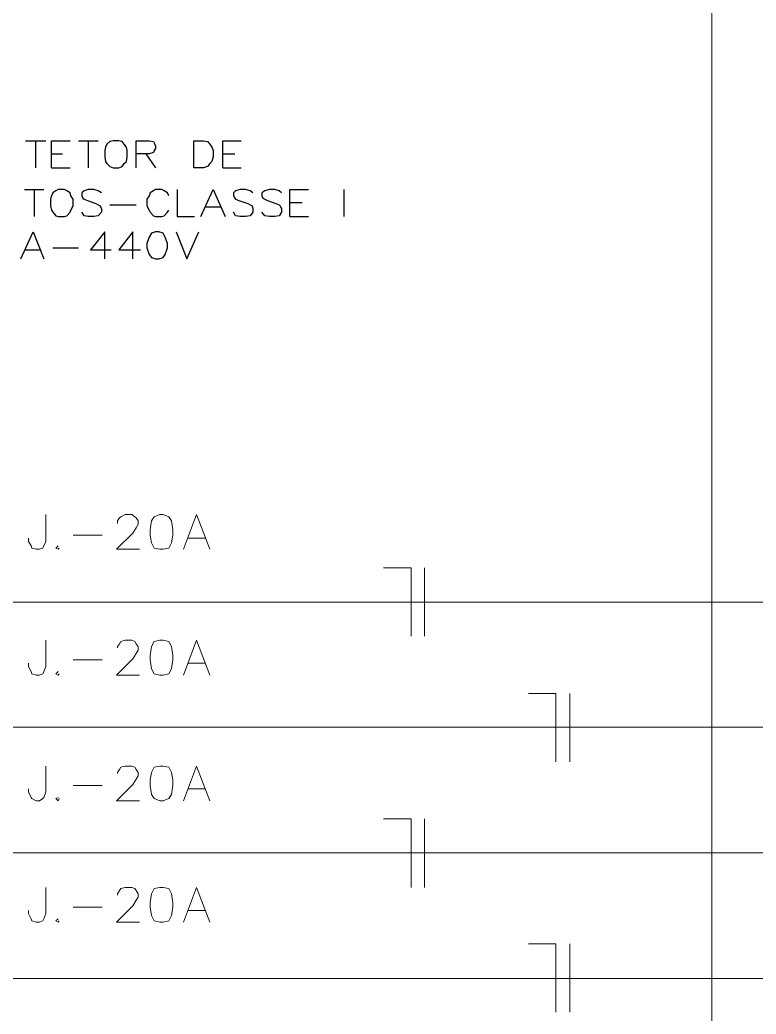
# Model space of a CAD drawing. Header units: millimetres. Extents: x 3240 to 3412, y 1366 to 1426.
# Drawn here: x 3257.301 to 3260.176, y 1374.691 to 1378.575 of the extents above; entities that cross this region are included whole.
import ezdxf

# ---------------------------------------------------------------- set-up
doc = ezdxf.new("R2010")
doc.units = ezdxf.units.MM

msp = doc.modelspace()

# ---------------------------------------------------------------- linework, layer by layer
at = {"color": 7, "linetype": 'Continuous', "lineweight": 5, "true_color": 0x000007}
msp.add_lwpolyline([(3253.4081, 1381.0403), (3260.0038, 1381.0403), (3260.0038, 1370.6637)], dxfattribs=at)
at = {"color": 7, "linetype": 'Continuous', "lineweight": 25, "true_color": 0x000007}
for points in [[(3257.3229, 1378.103), (3257.4022, 1378.103), (3257.4022, 1378.103)], [(3257.3609, 1378.103), (3257.3609, 1377.9971), (3257.3609, 1377.9971)], [(3257.4237, 1377.9971), (3257.4237, 1378.103), (3257.4965, 1378.103)], [(3257.5296, 1378.103), (3257.6057, 1378.103), (3257.6057, 1378.103)], [(3257.5676, 1378.103), (3257.5676, 1377.9971), (3257.5676, 1377.9971)], [(3257.7545, 1377.9971), (3257.7545, 1378.103), (3257.8058, 1378.103), (3257.8223, 1378.0996), (3257.8256, 1378.0947), (3257.8306, 1378.0814), (3257.8306, 1378.0732), (3257.8256, 1378.0649), (3257.8223, 1378.0566), (3257.8058, 1378.0517), (3257.7545, 1378.0517)], [(3258.0936, 1377.9971), (3258.0936, 1378.103), (3258.1647, 1378.103)], [(3257.4237, 1378.0517), (3257.4667, 1378.0517), (3257.4667, 1378.0517)], [(3257.7926, 1378.0517), (3257.8306, 1377.9971), (3257.8306, 1377.9971)], [(3258.0936, 1378.0517), (3258.1399, 1378.0517), (3258.1399, 1378.0517)], [(3257.4237, 1377.9971), (3257.4965, 1377.9971), (3257.4965, 1377.9971)], [(3258.0936, 1377.9971), (3258.1647, 1377.9971), (3258.1647, 1377.9971)], [(3257.3179, 1377.9128), (3257.394, 1377.9128), (3257.394, 1377.9128)], [(3257.3559, 1377.9128), (3257.3559, 1377.8069), (3257.3559, 1377.8069)], [(3257.6189, 1377.8995), (3257.6057, 1377.9078), (3257.5891, 1377.9128), (3257.5676, 1377.9128), (3257.5511, 1377.9078), (3257.5428, 1377.8995), (3257.5428, 1377.8879), (3257.5461, 1377.878), (3257.5511, 1377.8747), (3257.5643, 1377.8698), (3257.5974, 1377.8582), (3257.6057, 1377.8532), (3257.6139, 1377.8483), (3257.6189, 1377.8367), (3257.6189, 1377.8234), (3257.6057, 1377.8102), (3257.5891, 1377.8069), (3257.5676, 1377.8069), (3257.5511, 1377.8102), (3257.5428, 1377.8234)], [(3257.8819, 1377.8879), (3257.8769, 1377.8995), (3257.8637, 1377.9078), (3257.8554, 1377.9128), (3257.8306, 1377.9128), (3257.8223, 1377.9078), (3257.8091, 1377.8995), (3257.8058, 1377.8879), (3257.7959, 1377.8747), (3257.7959, 1377.8483), (3257.8058, 1377.8317), (3257.8091, 1377.8234), (3257.8223, 1377.8102), (3257.8306, 1377.8069), (3257.8554, 1377.8069), (3257.8637, 1377.8102), (3257.8769, 1377.8234), (3257.8819, 1377.8317)], [(3257.9149, 1377.9128), (3257.9149, 1377.8069), (3257.9828, 1377.8069)], [(3258.0076, 1377.8069), (3258.0555, 1377.9128), (3258.1018, 1377.8069)], [(3258.211, 1377.8995), (3258.1994, 1377.9078), (3258.1812, 1377.9128), (3258.1614, 1377.9128), (3258.1432, 1377.9078), (3258.1349, 1377.8995), (3258.1349, 1377.8879), (3258.1399, 1377.878), (3258.1432, 1377.8747), (3258.1564, 1377.8698), (3258.1911, 1377.8582), (3258.1994, 1377.8532), (3258.2077, 1377.8483), (3258.211, 1377.8367), (3258.211, 1377.8234), (3258.1994, 1377.8102), (3258.1812, 1377.8069), (3258.1614, 1377.8069), (3258.1432, 1377.8102), (3258.1349, 1377.8234)], [(3258.3218, 1377.8995), (3258.3135, 1377.9078), (3258.297, 1377.9128), (3258.2755, 1377.9128), (3258.2573, 1377.9078), (3258.2457, 1377.8995), (3258.2457, 1377.8879), (3258.249, 1377.878), (3258.2573, 1377.8747), (3258.2672, 1377.8698), (3258.3003, 1377.8582), (3258.3135, 1377.8532), (3258.3168, 1377.8483), (3258.3218, 1377.8367), (3258.3218, 1377.8234), (3258.3135, 1377.8102), (3258.297, 1377.8069), (3258.2755, 1377.8069), (3258.2573, 1377.8102), (3258.2457, 1377.8234)], [(3258.3549, 1377.8069), (3258.3549, 1377.9128), (3258.4277, 1377.9128)], [(3258.5666, 1377.8069), (3258.5666, 1377.9128), (3258.5666, 1377.9128)], [(3257.652, 1377.8532), (3257.7545, 1377.8532), (3257.7545, 1377.8532)], [(3258.0258, 1377.8449), (3258.0853, 1377.8449), (3258.0853, 1377.8449)], [(3258.3549, 1377.8615), (3258.4028, 1377.8615), (3258.4028, 1377.8615)], [(3258.3549, 1377.8069), (3258.4277, 1377.8069), (3258.4277, 1377.8069)], [(3257.3047, 1377.6415), (3257.3526, 1377.7474), (3257.394, 1377.6415)], [(3257.6321, 1377.6415), (3257.6321, 1377.7474), (3257.5759, 1377.6762), (3257.6569, 1377.6762)], [(3257.7413, 1377.6415), (3257.7413, 1377.7474), (3257.6867, 1377.6762), (3257.7711, 1377.6762)], [(3257.9116, 1377.7474), (3257.953, 1377.6415), (3257.9993, 1377.7474)], [(3257.4287, 1377.6845), (3257.5296, 1377.6845), (3257.5296, 1377.6845)], [(3257.3229, 1377.6762), (3257.3774, 1377.6762), (3257.3774, 1377.6762)]]:
    msp.add_lwpolyline(points, dxfattribs=at)
for points in [[(3257.6652, 1378.103), (3257.652, 1378.0996), (3257.6404, 1378.0897), (3257.6354, 1378.0781), (3257.6321, 1378.0649), (3257.6321, 1378.0401), (3257.6354, 1378.0219), (3257.6404, 1378.0136), (3257.652, 1378.0021), (3257.6652, 1377.9971), (3257.6867, 1377.9971), (3257.6999, 1378.0021), (3257.7082, 1378.0136), (3257.7165, 1378.0219), (3257.7198, 1378.0401), (3257.7198, 1378.0649), (3257.7165, 1378.0781), (3257.7082, 1378.0897), (3257.6999, 1378.0996), (3257.6867, 1378.103)], [(3257.9794, 1377.9971), (3257.9794, 1378.103), (3258.0175, 1378.103), (3258.034, 1378.0996), (3258.0423, 1378.0897), (3258.0506, 1378.0781), (3258.0555, 1378.0649), (3258.0555, 1378.0401), (3258.0506, 1378.0219), (3258.0423, 1378.0136), (3258.034, 1378.0021), (3258.0175, 1377.9971)], [(3257.4502, 1377.9128), (3257.4403, 1377.9078), (3257.4287, 1377.8995), (3257.4237, 1377.8879), (3257.4204, 1377.8747), (3257.4204, 1377.8483), (3257.4237, 1377.8317), (3257.4287, 1377.8234), (3257.4403, 1377.8102), (3257.4502, 1377.8069), (3257.475, 1377.8069), (3257.4833, 1377.8102), (3257.4965, 1377.8234), (3257.4998, 1377.8317), (3257.5081, 1377.8483), (3257.5081, 1377.8747), (3257.4998, 1377.8879), (3257.4965, 1377.8995), (3257.4833, 1377.9078), (3257.475, 1377.9128)], [(3257.8306, 1377.7474), (3257.8141, 1377.7424), (3257.8058, 1377.7259), (3257.7959, 1377.7011), (3257.7959, 1377.6845), (3257.8058, 1377.6581), (3257.8141, 1377.6465), (3257.8306, 1377.6415), (3257.8438, 1377.6415), (3257.8604, 1377.6465), (3257.8686, 1377.6581), (3257.8769, 1377.6845), (3257.8769, 1377.7011), (3257.8686, 1377.7259), (3257.8604, 1377.7424), (3257.8438, 1377.7474)]]:
    msp.add_lwpolyline(points, close=True, dxfattribs=at)
at = {"color": 7, "linetype": 'Continuous', "lineweight": 15, "true_color": 0x000007}
for points in [[(3257.4022, 1376.6426), (3257.4022, 1376.5367), (3257.394, 1376.5202), (3257.3907, 1376.5119), (3257.3774, 1376.5069), (3257.3642, 1376.5069), (3257.3477, 1376.5119), (3257.3444, 1376.5202), (3257.3344, 1376.5367), (3257.3344, 1376.5499)], [(3257.6817, 1376.6078), (3257.6817, 1376.6178), (3257.69, 1376.6293), (3257.695, 1376.6343), (3257.7115, 1376.6426), (3257.738, 1376.6426), (3257.7496, 1376.6343), (3257.7545, 1376.6293), (3257.7628, 1376.6178), (3257.7628, 1376.6045), (3257.7545, 1376.5913), (3257.7413, 1376.5698), (3257.6784, 1376.5069), (3257.7677, 1376.5069)], [(3257.9398, 1376.5069), (3257.991, 1376.6426), (3258.0423, 1376.5069)], [(3257.5081, 1376.5615), (3257.6222, 1376.5615), (3257.6222, 1376.5615)], [(3257.4502, 1376.5202), (3257.4403, 1376.5119), (3257.4502, 1376.5069), (3257.4535, 1376.5119)], [(3257.9579, 1376.5499), (3258.0258, 1376.5499), (3258.0258, 1376.5499)], [(3258.7204, 1376.4342), (3258.8296, 1376.4342), (3258.8296, 1376.1679)], [(3258.8808, 1376.4342), (3258.8808, 1376.1679), (3258.8808, 1376.1679)], [(3257.0384, 1376.3002), (3260.3114, 1376.3002), (3260.3114, 1376.3002)], [(3257.4022, 1376.1514), (3257.4022, 1376.0488), (3257.394, 1376.029), (3257.3907, 1376.0207), (3257.3774, 1376.0157), (3257.3642, 1376.0157), (3257.3477, 1376.0207), (3257.3444, 1376.029), (3257.3344, 1376.0488), (3257.3344, 1376.062)], [(3257.6817, 1376.1216), (3257.6817, 1376.1265), (3257.69, 1376.1381), (3257.695, 1376.1464), (3257.7115, 1376.1514), (3257.738, 1376.1514), (3257.7496, 1376.1464), (3257.7545, 1376.1381), (3257.7628, 1376.1265), (3257.7628, 1376.1133), (3257.7545, 1376.1001), (3257.7413, 1376.0786), (3257.6784, 1376.0157), (3257.7677, 1376.0157)], [(3257.9398, 1376.0157), (3257.991, 1376.1514), (3258.0423, 1376.0157)], [(3257.5081, 1376.0753), (3257.6222, 1376.0753), (3257.6222, 1376.0753)], [(3257.9579, 1376.062), (3258.0258, 1376.062), (3258.0258, 1376.062)], [(3257.4502, 1376.029), (3257.4403, 1376.0207), (3257.4502, 1376.0157), (3257.4535, 1376.0207)], [(3259.2877, 1375.943), (3259.3935, 1375.943), (3259.3935, 1375.6767)], [(3259.4481, 1375.943), (3259.4481, 1375.6767), (3259.4481, 1375.6767)], [(3257.0648, 1375.8123), (3260.3114, 1375.8123), (3260.3114, 1375.8123)], [(3257.4022, 1375.6601), (3257.4022, 1375.5593), (3257.394, 1375.5378), (3257.3907, 1375.5328), (3257.3774, 1375.5245), (3257.3642, 1375.5245), (3257.3477, 1375.5328), (3257.3444, 1375.5378), (3257.3344, 1375.5593), (3257.3344, 1375.5708)], [(3257.6817, 1375.6304), (3257.6817, 1375.6353), (3257.69, 1375.6469), (3257.695, 1375.6552), (3257.7115, 1375.6601), (3257.738, 1375.6601), (3257.7496, 1375.6552), (3257.7545, 1375.6469), (3257.7628, 1375.6353), (3257.7628, 1375.6221), (3257.7545, 1375.6089), (3257.7413, 1375.5874), (3257.6784, 1375.5245), (3257.7677, 1375.5245)], [(3257.9398, 1375.5245), (3257.991, 1375.6601), (3258.0423, 1375.5245)], [(3257.5081, 1375.5841), (3257.6222, 1375.5841), (3257.6222, 1375.5841)], [(3257.9579, 1375.5708), (3258.0258, 1375.5708), (3258.0258, 1375.5708)], [(3257.4502, 1375.5378), (3257.4403, 1375.5328), (3257.4502, 1375.5245), (3257.4535, 1375.5328)], [(3258.7204, 1375.4534), (3258.8296, 1375.4534), (3258.8296, 1375.1855)], [(3258.8808, 1375.4534), (3258.8808, 1375.1855), (3258.8808, 1375.1855)], [(3257.0648, 1375.3211), (3260.3114, 1375.3211), (3260.3114, 1375.3211)], [(3257.4022, 1375.1855), (3257.4022, 1375.0846), (3257.394, 1375.0631), (3257.3907, 1375.0548), (3257.3774, 1375.0499), (3257.3642, 1375.0499), (3257.3477, 1375.0548), (3257.3444, 1375.0631), (3257.3344, 1375.0846), (3257.3344, 1375.0962)], [(3257.6817, 1375.1557), (3257.6817, 1375.1607), (3257.69, 1375.1739), (3257.695, 1375.1822), (3257.7115, 1375.1855), (3257.738, 1375.1855), (3257.7496, 1375.1822), (3257.7545, 1375.1739), (3257.7628, 1375.1607), (3257.7628, 1375.1474), (3257.7545, 1375.1359), (3257.7413, 1375.1144), (3257.6784, 1375.0499), (3257.7677, 1375.0499)], [(3257.9398, 1375.0499), (3257.991, 1375.1855), (3258.0423, 1375.0499)], [(3257.5081, 1375.1094), (3257.6222, 1375.1094), (3257.6222, 1375.1094)], [(3257.9579, 1375.0962), (3258.0258, 1375.0962), (3258.0258, 1375.0962)], [(3257.4502, 1375.0631), (3257.4403, 1375.0548), (3257.4502, 1375.0499), (3257.4535, 1375.0548)], [(3259.2877, 1374.9655), (3259.3935, 1374.9655), (3259.3935, 1374.6992)], [(3259.4481, 1374.9655), (3259.4481, 1374.6992), (3259.4481, 1374.6992)], [(3257.0648, 1374.8299), (3260.3114, 1374.8299), (3260.3114, 1374.8299)]]:
    msp.add_lwpolyline(points, dxfattribs=at)
for points in [[(3257.8471, 1376.6426), (3257.8256, 1376.6343), (3257.8141, 1376.6178), (3257.8091, 1376.583), (3257.8091, 1376.5615), (3257.8141, 1376.5317), (3257.8256, 1376.5119), (3257.8471, 1376.5069), (3257.8604, 1376.5069), (3257.8819, 1376.5119), (3257.8934, 1376.5317), (3257.8984, 1376.5615), (3257.8984, 1376.583), (3257.8934, 1376.6178), (3257.8819, 1376.6343), (3257.8604, 1376.6426)], [(3257.8471, 1376.1514), (3257.8256, 1376.1464), (3257.8141, 1376.1265), (3257.8091, 1376.0918), (3257.8091, 1376.0753), (3257.8141, 1376.0405), (3257.8256, 1376.0207), (3257.8471, 1376.0157), (3257.8604, 1376.0157), (3257.8819, 1376.0207), (3257.8934, 1376.0405), (3257.8984, 1376.0753), (3257.8984, 1376.0918), (3257.8934, 1376.1265), (3257.8819, 1376.1464), (3257.8604, 1376.1514)], [(3257.8471, 1375.6601), (3257.8256, 1375.6552), (3257.8141, 1375.6353), (3257.8091, 1375.6056), (3257.8091, 1375.5841), (3257.8141, 1375.5493), (3257.8256, 1375.5328), (3257.8471, 1375.5245), (3257.8604, 1375.5245), (3257.8819, 1375.5328), (3257.8934, 1375.5493), (3257.8984, 1375.5841), (3257.8984, 1375.6056), (3257.8934, 1375.6353), (3257.8819, 1375.6552), (3257.8604, 1375.6601)], [(3257.8471, 1375.1855), (3257.8256, 1375.1822), (3257.8141, 1375.1607), (3257.8091, 1375.1259), (3257.8091, 1375.1094), (3257.8141, 1375.0763), (3257.8256, 1375.0548), (3257.8471, 1375.0499), (3257.8604, 1375.0499), (3257.8819, 1375.0548), (3257.8934, 1375.0763), (3257.8984, 1375.1094), (3257.8984, 1375.1259), (3257.8934, 1375.1607), (3257.8819, 1375.1822), (3257.8604, 1375.1855)]]:
    msp.add_lwpolyline(points, close=True, dxfattribs=at)

doc.saveas('drawing.dxf')
